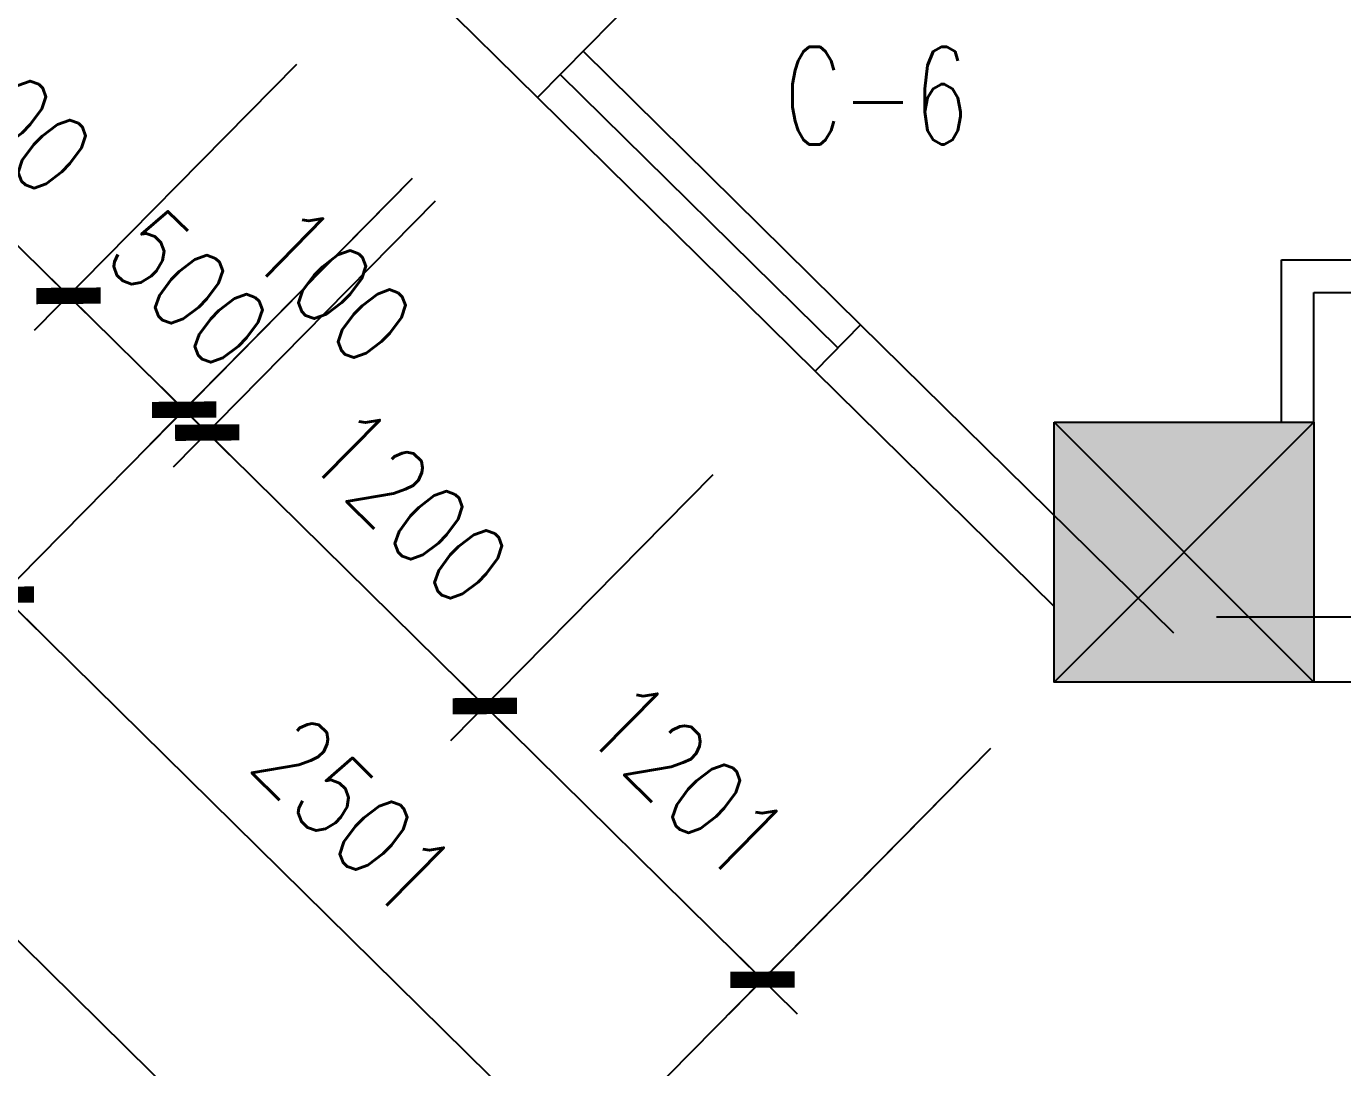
# Model space of a CAD drawing. Extents: x -357449 to -117302, y 127569 to 244935.
# Drawn here: x -326835 to -322782, y 206254 to 209461 of the extents above; entities that cross this region are included whole.
import ezdxf

# ---------------------------------------------------------------- set-up
doc = ezdxf.new("R2010")
doc.units = 0
doc.header["$MEASUREMENT"] = 0
doc.layers.get('0').update_dxf_attribs({"linetype": 'CONTINUOUS'})
doc.layers.get('DEFPOINTS').update_dxf_attribs({"linetype": 'CONTINUOUS'})
doc.layers.add('AXIS', color=3, linetype='CONTINUOUS', lineweight=9)
for name, color, linetype in [('COLUMN', 4, 'CONTINUOUS'), ('F', 31, 'CONTINUOUS'), ('WALL', 1, 'CONTINUOUS'), ('WINDOW', 4, 'CONTINUOUS'), ('WINDOWS', 4, 'CONTINUOUS')]:
    doc.layers.add(name, color=color, linetype=linetype)
doc.styles.add('DIM_FONT', font='SIMPLEX.shx', dxfattribs={"width": 0.8})
doc.styles.add('FS', font='txt.shx', dxfattribs={"width": 0.66, "height": 150, "bigfont": 'fs.shx'})
doc.dimstyles.new('DIMN-200', dxfattribs={"dimtxt": 300, "dimasz": 1, "dimexe": 250, "dimexo": 0, "dimgap": 150, "dimtad": 1, "dimdec": 0, "dimdsep": 46, "dimtxsty": 'DIM_FONT', "dimblk": '_DIMX', "dimcen": 2.5, "dimclrd": 256, "dimclre": 256, "dimclrt": 4, "dimadec": 0, "dimazin": 0, "dimtfac": 1, "dimtdec": 0, "dimtix": 1, "dimtmove": 2, "dimatfit": 3, "dimldrblk": '_DIMX', "dimfxl": 0, "dimtolj": 1, "dimtzin": 0, "dimarcsym": 0})
doc.dimstyles.get("Standard").update_dxf_attribs({"dimtxt": 375, "dimasz": 1, "dimexe": 150, "dimexo": 0, "dimgap": 200, "dimtad": 1, "dimdec": 0, "dimzin": 0, "dimdsep": 46, "dimtxsty": 'DIM_FONT', "dimblk1": '_DIMX', "dimblk2": '_DIMX', "dimsah": 1, "dimcen": 200, "dimclrd": 256, "dimclre": 256, "dimclrt": 4, "dimadec": 0, "dimazin": 0, "dimtfac": 1, "dimtdec": 0, "dimtix": 1, "dimtmove": 2, "dimatfit": 3, "dimldrblk": '_DIMX', "dimfxl": 0, "dimtolj": 1, "dimtzin": 0, "dimarcsym": 0})

# ---------------------------------------------------------------- blocks, each defined once
blk = doc.blocks.new('_DIMX')
blk.add_line((-150, 0), (150, 0))
at = {"const_width": 50}
blk.add_lwpolyline([(-70, -70), (70, 70)], dxfattribs=at)
blk = doc.blocks.new('*D34')
at = {"linetype": 'ByBlock'}
for p, q in [((-327270.3, 220512.9), (-329147.4, 218608)), ((-329041.4, 218714.2), (-315972, 205835.5)), ((-314199.5, 207632.8), (-316076.5, 205728))]:
    blk.add_line(p, q, dxfattribs=at)
at = {"layer": 'DEFPOINTS', "color": 0, "linetype": 'ByBlock'}
for p in [(-327270.3, 220512.9), (-314199.5, 207632.8), (-315971.3, 205834.8)]:
    blk.add_point(p, dxfattribs=at)
at = {"linetype": 'ByBlock'}
for p, rotation in [((-329042.1, 218714.9), 135.4212849045239), ((-315971.3, 205834.8), 315.4212849045239)]:
    blk.add_blockref('_DIMX', p, dxfattribs=dict(at, rotation=rotation))
at = {"color": 4, "linetype": 'ByBlock', "insert": (-322313.7, 212470.7), "char_height": 250, "attachment_point": 5, "rotation": 315.4213, "style": 'DIM_FONT'}
blk.add_mtext('\\A1;18351', dxfattribs=at)
blk = doc.blocks.new('*D604')
at = {"linetype": 'ByBlock'}
for p, q in [((-315980.6, 209388), (-317349.3, 207999)), ((-317243.3, 208105.2), (-315463.6, 206351.4)), ((-314199.5, 207632.8), (-315568.1, 206243.9))]:
    blk.add_line(p, q, dxfattribs=at)
at = {"layer": 'DEFPOINTS', "color": 0, "linetype": 'ByBlock'}
for p in [(-315980.6, 209388), (-314199.5, 207632.8), (-315462.9, 206350.7)]:
    blk.add_point(p, dxfattribs=at)
at = {"linetype": 'ByBlock'}
for p, rotation in [((-317244, 208105.9), 135.421284914425), ((-315462.9, 206350.7), 315.421284914425)]:
    blk.add_blockref('_DIMX', p, dxfattribs=dict(at, rotation=rotation))
at = {"color": 4, "linetype": 'ByBlock', "insert": (-316160.4, 207424.2), "char_height": 250, "attachment_point": 5, "rotation": 315.4213, "style": 'DIM_FONT'}
blk.add_mtext('\\A1;2501', dxfattribs=at)
blk = doc.blocks.new('*D54')
at = {"linetype": 'ByBlock'}
for p, q in [((-315054.6, 208475.5), (-315861.8, 207656.4)), ((-315755.8, 207762.5), (-314902.1, 206921.3)), ((-314199.5, 207632.8), (-315006.6, 206813.7))]:
    blk.add_line(p, q, dxfattribs=at)
at = {"layer": 'DEFPOINTS', "color": 0, "linetype": 'ByBlock'}
for p in [(-315054.6, 208475.5), (-314199.5, 207632.8), (-314901.4, 206920.6)]:
    blk.add_point(p, dxfattribs=at)
at = {"linetype": 'ByBlock'}
for p, rotation in [((-315756.5, 207763.2), 135.421284904169), ((-314901.4, 206920.6), 315.421284904169)]:
    blk.add_blockref('_DIMX', p, dxfattribs=dict(at, rotation=rotation))
at = {"color": 4, "linetype": 'ByBlock', "insert": (-315135.9, 207537.8), "char_height": 250, "attachment_point": 5, "rotation": 315.4213, "style": 'DIM_FONT'}
blk.add_mtext('\\A1;1201', dxfattribs=at)
blk = doc.blocks.new('*D42')
at = {"linetype": 'ByBlock'}
for p, q in [((-315980.6, 209388), (-316787.8, 208568.8)), ((-315909.4, 209317.8), (-316716.5, 208498.7)), ((-316683.2, 208676.4), (-316683.9, 208677.1)), ((-316611.3, 208605.5), (-316682.5, 208675.7)), ((-316611.3, 208605.5), (-316682.5, 208675.7)), ((-316610.5, 208604.8), (-316609.8, 208604.1))]:
    blk.add_line(p, q, dxfattribs=at)
at = {"layer": 'DEFPOINTS', "color": 0, "linetype": 'ByBlock'}
for p in [(-315980.6, 209388), (-315909.4, 209317.8), (-316682.5, 208675.7)]:
    blk.add_point(p, dxfattribs=at)
at = {"linetype": 'ByBlock'}
for p, rotation in [((-316682.5, 208675.7), 315.4212849041547), ((-316611.3, 208605.5), 135.4212849041547)]:
    blk.add_blockref('_DIMX', p, dxfattribs=dict(at, rotation=rotation))
at = {"color": 4, "linetype": 'ByBlock', "insert": (-316226.7, 209061.3), "char_height": 250, "attachment_point": 5, "rotation": 315.4213, "style": 'DIM_FONT'}
blk.add_mtext('\\A1;100', dxfattribs=at)
blk = doc.blocks.new('*D43')
at = {"linetype": 'ByBlock'}
for p, q in [((-315909.4, 209317.8), (-316716.5, 208498.7)), ((-316610.5, 208604.8), (-315757.2, 207763.9)), ((-315054.6, 208475.5), (-315861.8, 207656.4))]:
    blk.add_line(p, q, dxfattribs=at)
at = {"layer": 'DEFPOINTS', "color": 0, "linetype": 'ByBlock'}
for p in [(-315909.4, 209317.8), (-315054.6, 208475.5), (-315756.5, 207763.2)]:
    blk.add_point(p, dxfattribs=at)
at = {"linetype": 'ByBlock'}
for p, rotation in [((-316611.3, 208605.5), 135.421284900014), ((-315756.5, 207763.2), 315.421284900014)]:
    blk.add_blockref('_DIMX', p, dxfattribs=dict(at, rotation=rotation))
at = {"color": 4, "linetype": 'ByBlock', "insert": (-315990.9, 208380.2), "char_height": 250, "attachment_point": 5, "rotation": 315.4213, "style": 'DIM_FONT'}
blk.add_mtext('\\A1;1200', dxfattribs=at)
blk = doc.blocks.new('*D44')
at = {"linetype": 'ByBlock'}
for p, q in [((-316336.7, 209738.9), (-317143.9, 208919.8)), ((-315980.6, 209388), (-316787.8, 208568.8)), ((-317039.3, 209027.3), (-317040.1, 209028)), ((-317038.6, 209026.6), (-316682.5, 208675.7)), ((-316681.8, 208675), (-316681.1, 208674.3))]:
    blk.add_line(p, q, dxfattribs=at)
at = {"layer": 'DEFPOINTS', "color": 0, "linetype": 'ByBlock'}
for p in [(-316336.7, 209738.9), (-315980.6, 209388), (-316682.5, 208675.7)]:
    blk.add_point(p, dxfattribs=at)
at = {"linetype": 'ByBlock'}
for p, rotation in [((-317038.6, 209026.6), 315.4212848991864), ((-316682.5, 208675.7), 135.4212848991864)]:
    blk.add_blockref('_DIMX', p, dxfattribs=dict(at, rotation=rotation))
at = {"color": 4, "linetype": 'ByBlock', "insert": (-316667.5, 209047), "char_height": 250, "attachment_point": 5, "rotation": 315.4213, "style": 'DIM_FONT'}
blk.add_mtext('\\A1;500', dxfattribs=at)
blk = doc.blocks.new('*D47')
at = {"linetype": 'ByBlock'}
for p, q in [((-317191.5, 210581.2), (-317998.7, 209762.1)), ((-317892.7, 209868.2), (-317039.3, 209027.3)), ((-316336.7, 209738.9), (-317143.9, 208919.8))]:
    blk.add_line(p, q, dxfattribs=at)
at = {"layer": 'DEFPOINTS', "color": 0, "linetype": 'ByBlock'}
for p in [(-317191.5, 210581.2), (-316336.7, 209738.9), (-317038.6, 209026.6)]:
    blk.add_point(p, dxfattribs=at)
at = {"linetype": 'ByBlock'}
for p, rotation in [((-317893.4, 209868.9), 135.4212849041686), ((-317038.6, 209026.6), 315.4212849041686)]:
    blk.add_blockref('_DIMX', p, dxfattribs=dict(at, rotation=rotation))
at = {"color": 4, "linetype": 'ByBlock', "insert": (-317273, 209643.6), "char_height": 250, "attachment_point": 5, "rotation": 315.4213, "style": 'DIM_FONT'}
blk.add_mtext('\\A1;1200', dxfattribs=at)
blk = doc.blocks.new('*D603')
at = {"linetype": 'ByBlock'}
for p, q in [((-319648.9, 213002.7), (-321017.6, 211613.7)), ((-320911.6, 211719.9), (-317244.7, 208106.6)), ((-315980.6, 209388), (-317349.3, 207999))]:
    blk.add_line(p, q, dxfattribs=at)
at = {"layer": 'DEFPOINTS', "color": 0, "linetype": 'ByBlock'}
for p in [(-319648.9, 213002.7), (-315980.6, 209388), (-317244, 208105.9)]:
    blk.add_point(p, dxfattribs=at)
at = {"linetype": 'ByBlock'}
for p, rotation in [((-320912.3, 211720.6), 135.4212849041556), ((-317244, 208105.9), 315.4212849041556)]:
    blk.add_blockref('_DIMX', p, dxfattribs=dict(at, rotation=rotation))
at = {"color": 4, "linetype": 'ByBlock', "insert": (-318885.1, 210109.1), "char_height": 250, "attachment_point": 5, "rotation": 315.4213, "style": 'DIM_FONT'}
blk.add_mtext('\\A1;5150', dxfattribs=at)

msp = doc.modelspace()

# ---------------------------------------------------------------- hatches: boundary and pattern name
at = {"layer": 'COLUMN'}
msp.add_hatch(color=256, dxfattribs=at).paths.add_polyline_path([(-323670.51, 207441.93), (-322870.51, 207441.93), (-322870.51, 208241.93), (-323670.51, 208241.93)])

# ---------------------------------------------------------------- linework, layer by layer
at = {"layer": 'AXIS'}
msp.add_line((-324381.58, 206714.4), (-326097.8, 204972.76), dxfattribs=at)
at = {"layer": 'COLUMN'}
for p, q in [((-325120.8, 209384.41), (-324266.05, 208542.15)), ((-325190.98, 209313.19), (-324336.24, 208470.92)), ((-325261.17, 209241.96), (-324406.43, 208399.69))]:
    msp.add_line(p, q, dxfattribs=at)
msp.add_lwpolyline([(-323670.51, 208241.93), (-322870.51, 208241.93), (-322870.51, 207441.93), (-323670.51, 207441.93)], close=True, dxfattribs=at)
at = {"layer": 'WALL'}
for p, q in [((-325261.17, 209241.96), (-323170.51, 211363.59)), ((-325688.54, 209663.09), (-325261.17, 209241.96)), ((-324266.05, 208542.15), (-324406.43, 208399.69)), ((-323301.75, 207591.93), (-324266.05, 208542.15)), ((-324406.43, 208399.69), (-323670.51, 207674.52)), ((-322570.51, 207641.93), (-323170.51, 207641.93)), ((-322570.51, 207441.93), (-323670.51, 207441.93))]:
    msp.add_line(p, q, dxfattribs=at)
at = {"layer": 'WINDOWS'}
for p, q in [((-322970.51, 208741.93), (-321920.51, 208741.93)), ((-322970.51, 208241.93), (-322970.51, 208741.93)), ((-322870.51, 208641.93), (-321920.51, 208641.93)), ((-322870.51, 208241.93), (-322870.51, 208641.93)), ((-323670.51, 208241.93), (-322870.51, 207441.93)), ((-323670.51, 207441.93), (-322870.51, 208241.93))]:
    msp.add_line(p, q, dxfattribs=at)

# ---------------------------------------------------------------- texts
at = {"layer": 'F', "style": 'FS', "width": 0.66}
msp.add_text('C-6', height=300, dxfattribs=at).set_placement((-324501.15, 209097.69))

# ---------------------------------------------------------------- dimensions: what is measured, and where the dimension line sits
at = {"layer": 'AXIS'}
for p1, p2, distance, picture, middle in [((-336936.98, 220117.58), (-323866.1, 207237.52), -2524.33, '*D34', (-331980.32, 212075.38)), ((-326858.12, 210185.86), (-326003.38, 209343.59), -1000, '*D47', (-326939.62, 209248.32)), ((-326003.38, 209343.59), (-325647.24, 208992.65), -1000, '*D44', (-326334.18, 208651.71)), ((-325647.24, 208992.65), (-323866.1, 207237.52), -1800, '*D604', (-325827.05, 207028.84)), ((-325576.01, 208922.46), (-324721.26, 208080.19), -1000, '*D43', (-325657.5, 207984.92)), ((-324721.26, 208080.19), (-323866.1, 207237.52), -1000, '*D54', (-324802.55, 207142.45))]:
    dim = msp.add_aligned_dim(p1=p1, p2=p2, distance=distance, dimstyle='DIMN-200', override={"dimtxt": 250, "dimexe": 150, "dimzin": 0, "dimblk1": '_DIMX', "dimblk2": '_DIMX', "dimsah": 1, "dimcen": 200}, dxfattribs=at)
    dim.commit()
    dim.dimension.update_dxf_attribs({"geometry": picture, "text_midpoint": middle, "insert": (-9666.64, -395.33)})
dim = msp.add_linear_dim(base=(-326349.12, 208280.36), p1=(-325576.01, 208922.46), p2=(-325647.24, 208992.65), angle=135.42128, dimstyle='DIMN-200', override={"dimtxt": 250, "dimexe": 150, "dimzin": 0, "dimblk1": '_DIMX', "dimblk2": '_DIMX', "dimsah": 1, "dimcen": 200}, dxfattribs=at)
dim.commit()
dim.dimension.update_dxf_attribs({"geometry": '*D42', "text_midpoint": (-325893.3, 208665.93), "dimtype": 129, "insert": (-9666.64, -395.33)})
at = {"layer": 'WINDOW'}
dim = msp.add_aligned_dim(p1=(-329315.51, 212607.37), p2=(-325647.24, 208992.65), distance=-1800, dimstyle='Standard', override={"dimtxt": 250, "dimgap": 150, "dimblk": '_DIMX'}, dxfattribs=at)
dim.commit()
dim.dimension.update_dxf_attribs({"geometry": '*D603', "text_midpoint": (-328551.75, 209713.77), "insert": (-9666.64, -395.33)})

doc.saveas('drawing.dxf')
